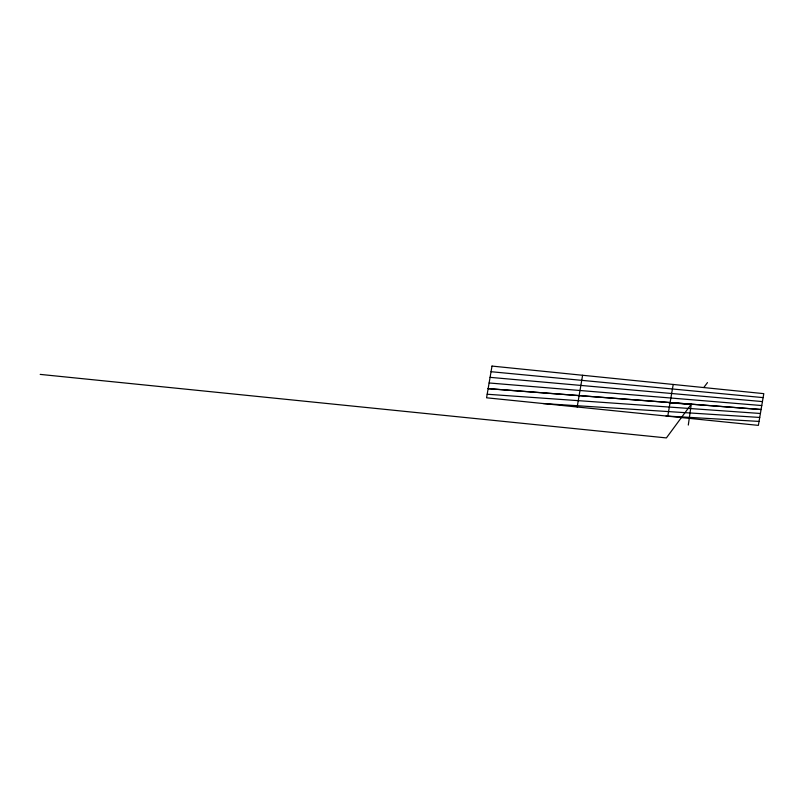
<?xml version="1.0" encoding="UTF-8"?>
<svg xmlns="http://www.w3.org/2000/svg" width="804" height="804" viewBox="0 0 804 804"><rect width="100%" height="100%" fill="white"/><g stroke="black" fill="none" stroke-linecap="round" stroke-linejoin="round"><path stroke-width="1.21" d="M688.304 425.065L691.289 404.161L666.395 437.919L40.2 374.393M577.171 406.995L582.609 375.267M667.772 416.191L673.199 384.463M703.801 387.498L707.48 382.593M666.084 416.02L759.046 421.417M543.012 403.528L759.73 417.447M487.184 394.241L760.403 413.477M488.149 388.613L761.086 409.517L488.139 388.684M691.259 404.422L668.928 402.714L670.667 403.156L670.456 402.523M489.113 382.975L761.76 405.548M490.078 377.347L762.443 401.588M491.043 371.709L763.117 397.618M492.008 366.081L486.571 397.799L758.373 425.376L763.8 393.648L492.008 366.081"/></g></svg>
